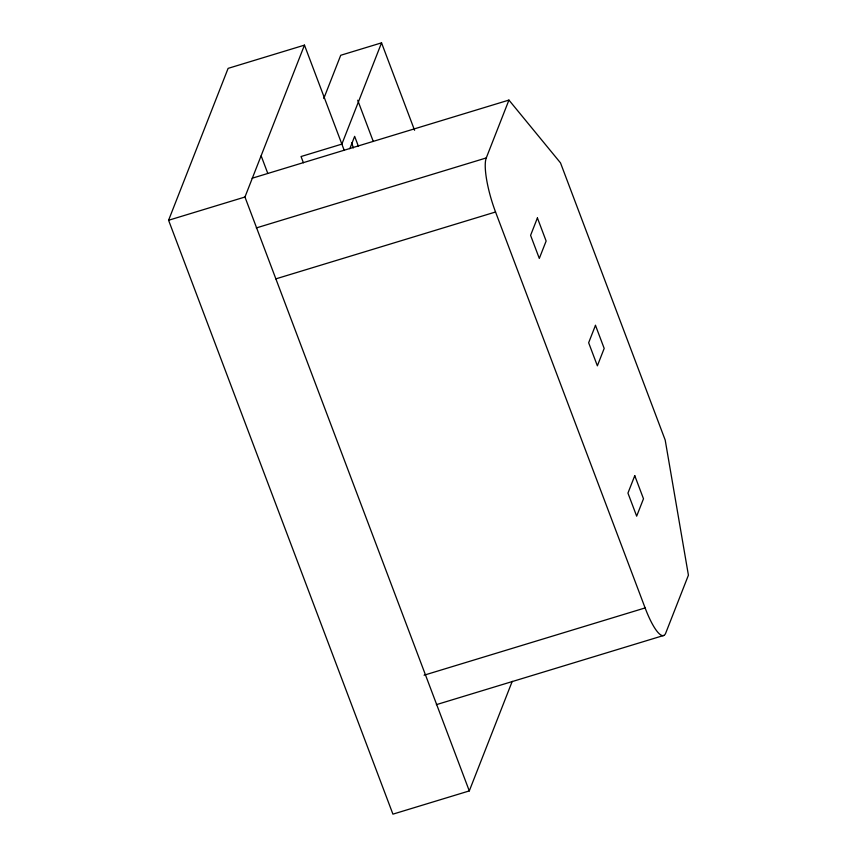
<?xml version="1.0" encoding="UTF-8"?>
<svg xmlns="http://www.w3.org/2000/svg" width="857" height="857" viewBox="0 0 857 857"><rect width="100%" height="100%" fill="white"/><g stroke="black" fill="none" stroke-linecap="round" stroke-linejoin="round"><path stroke-width="1.29" d="M512.229 681.347L469.293 790.915L392.924 814.15L168.583 220.26L228.112 68.367L304.471 45.132L344.225 150.361M469.293 790.915L244.952 197.024L304.471 45.132M323.785 98.491L340.722 55.277L381.547 42.85L414.574 130.275M381.547 42.85L341.868 144.115L301.043 156.531L303.399 162.776M349.827 148.679L354.648 136.359L358.43 146.354M486.262 157.945L508.94 100.087L560.51 162.894L665.193 440.048L688.417 575.197L665.739 633.055A43.953 10.027 73.1 0 1 645.117 607.934L495.55 212A43.953 10.027 73.1 0 1 486.262 157.945L256.297 227.93M252.14 178.235L508.94 100.087M168.583 220.26L244.952 197.024M275.804 278.879L495.55 212M424.086 675.198L645.117 607.934M436.352 704.658L663.757 635.455M357.712 100.237L373.277 141.459M261.171 155.888L267.78 173.393M351.863 142.787L353.234 147.95M537.414 217.946L530.59 235.354L539.31 258.428L546.134 241.031L537.414 217.946M595.476 325.339L588.652 342.736L597.372 365.821L604.185 348.413L595.476 325.339M634.769 475.689L627.945 493.086L636.665 516.16L643.489 498.763L634.769 475.689"/></g></svg>
